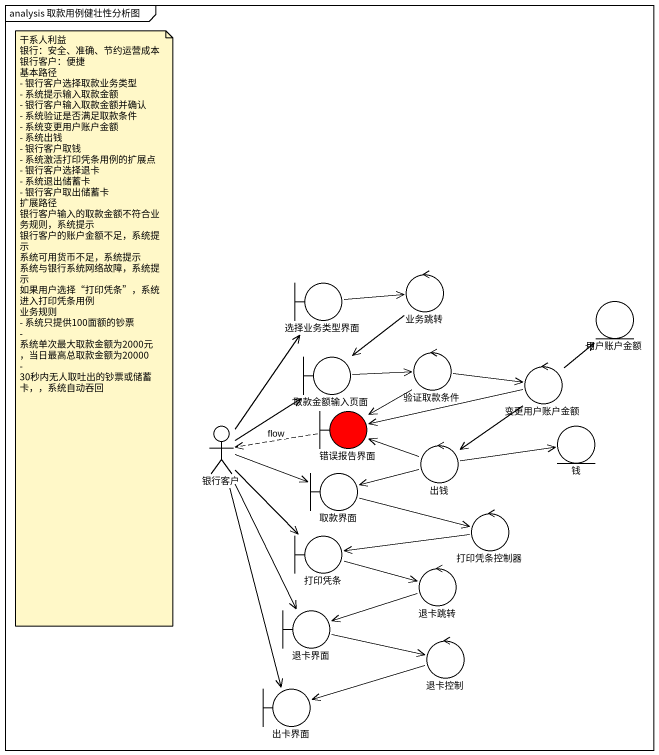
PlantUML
@startuml
mainframe analysis 取款用例健壮性分析图
boundary 选择业务类型界面
control 业务跳转
entity 用户账户金额
boundary 取款金额输入页面
control 验证取款条件
control 变更用户账户金额
actor 银行客户
boundary 错误报告界面 #FF0000
entity 钱
control 出钱
boundary 取款界面
boundary 打印凭条
control 打印凭条控制器
control 退卡跳转
boundary 退卡界面
control 退卡控制
boundary 出卡界面
选择业务类型界面 -right-> 业务跳转
业务跳转 --> 取款金额输入页面
取款金额输入页面 -right-> 验证取款条件
验证取款条件 -right-> 变更用户账户金额
验证取款条件 --> 错误报告界面
变更用户账户金额 -up-> 用户账户金额
变更用户账户金额 -left-> 错误报告界面
变更用户账户金额 --> 出钱
银行客户 -up-> 选择业务类型界面
银行客户 -up-> 取款金额输入页面
银行客户 -right-> 取款界面
银行客户 --> 打印凭条
银行客户 --> 退卡界面
银行客户 --> 出卡界面
错误报告界面 .left.> 银行客户 : flow
出钱 -left-> 错误报告界面
出钱 -right-> 钱
取款界面 <-right- 出钱
取款界面 -right-> 打印凭条控制器
打印凭条 <-right- 打印凭条控制器
打印凭条 -right-> 退卡跳转
退卡界面 <-right- 退卡跳转
退卡界面 -right-> 退卡控制
出卡界面 <-right- 退卡控制
note as N1
  干系人利益
  银行：安全、准确、节约运营成本
  银行客户：便捷
  基本路径
  - 银行客户选择取款业务类型
  - 系统提示输入取款金额
  - 银行客户输入取款金额并确认
  - 系统验证是否满足取款条件
  - 系统变更用户账户金额
  - 系统出钱
  - 银行客户取钱
  - 系统激活打印凭条用例的扩展点
  - 银行客户选择退卡
  - 系统退出储蓄卡
  - 银行客户取出储蓄卡
  扩展路径
  银行客户输入的取款金额不符合业务规则，系统提示
  银行客户的账户金额不足，系统提示
  系统可用货币不足，系统提示
  系统与银行系统网络故障，系统提示
  如果用户选择“打印凭条”，系统进入打印凭条用例
  业务规则
  - 系统只提供100面额的钞票
  - 系统单次最大取款金额为2000元，当日最高总取款金额为20000
  - 30秒内无人取吐出的钞票或储蓄卡，，系统自动吞回
end note
@enduml
